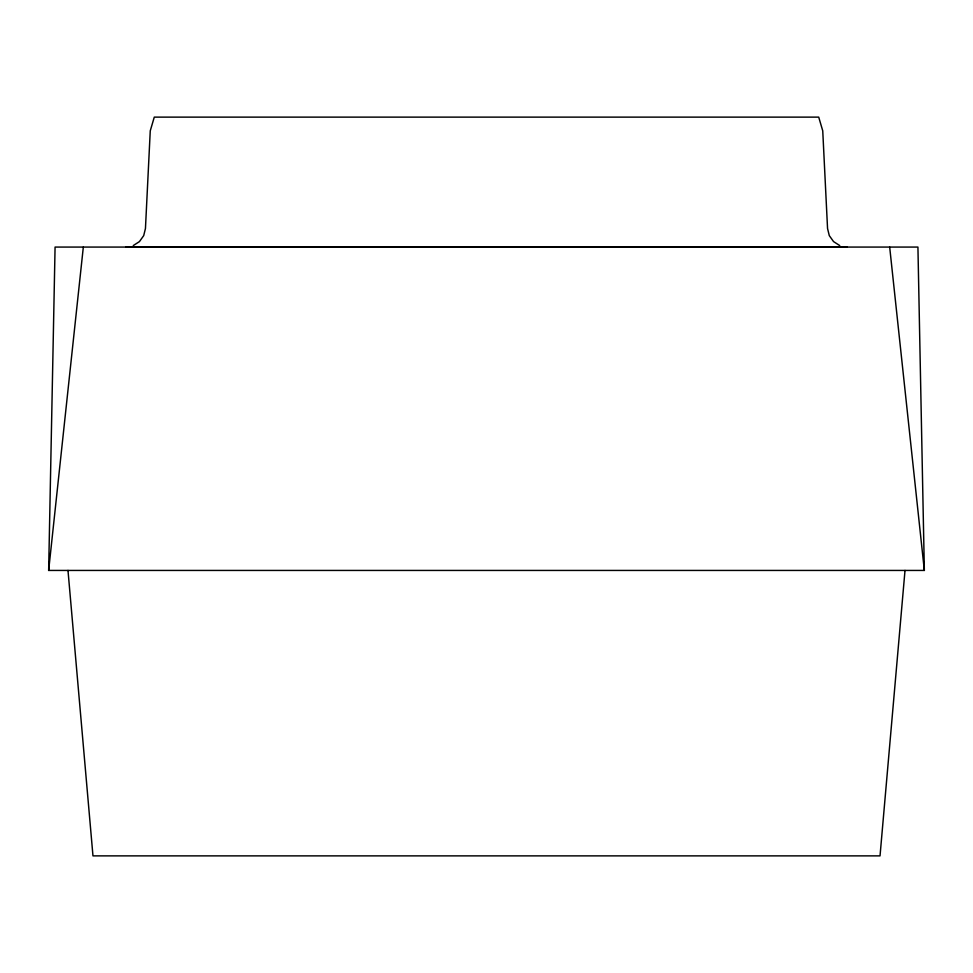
<?xml version="1.0" encoding="UTF-8"?>
<svg xmlns="http://www.w3.org/2000/svg" width="973" height="973" viewBox="0 0 973 973"><rect width="100%" height="100%" fill="white"/><g stroke="black" fill="none" stroke-linecap="round" stroke-linejoin="round"><path stroke-width="1.46" d="M48.65 570.433L55.072 247.069L917.928 247.069L924.35 570.433L48.65 570.433L83.325 247.069M905.012 570.433L880.03 855.875L92.97 855.875L67.988 570.433M133.265 245.561L139.443 241.596L143.712 235.612L145.451 228.485L150.256 130.832L154.281 117.125L818.719 117.125L822.744 130.832L827.549 228.485L829.288 235.612L833.557 241.596L839.735 245.561M126.064 246.947L846.936 246.947M889.675 247.069L924.35 570.433"/></g></svg>
